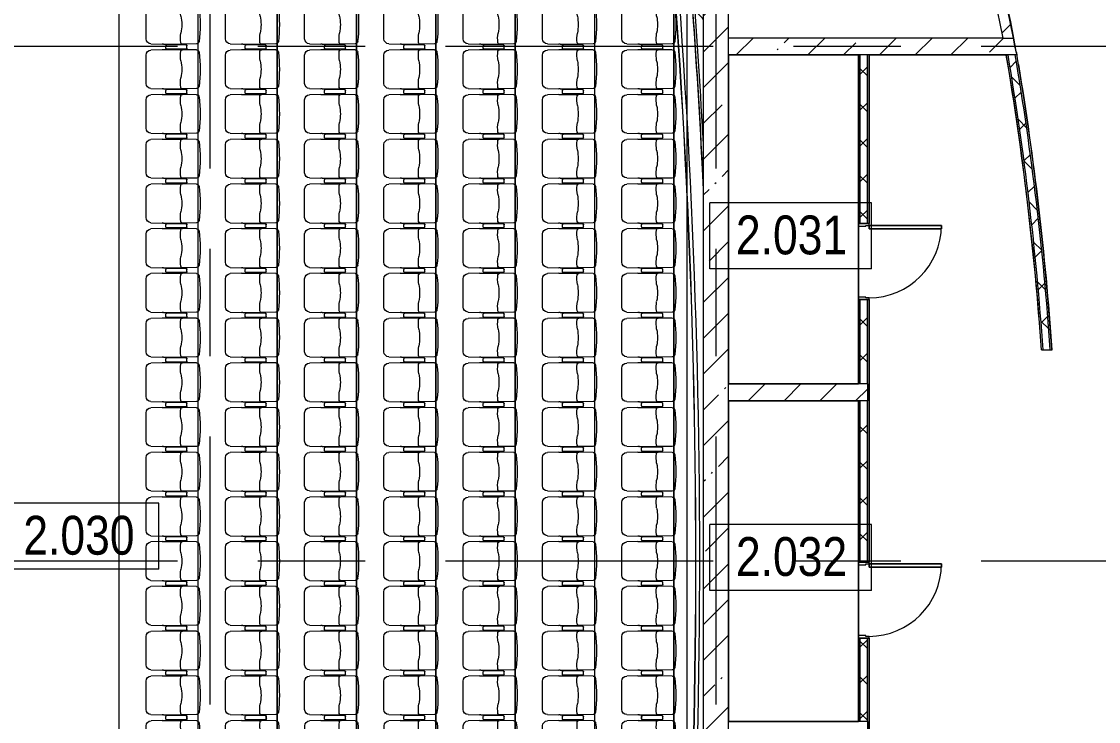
# Model space of a CAD drawing. Header units: millimetres. Extents: x 48966 to 155647, y -43515 to 30475.
# Drawn here: x 120699 to 133466, y -5583 to 2713 of the extents above; entities that cross this region are included whole.
import ezdxf

# ---------------------------------------------------------------- set-up
doc = ezdxf.new("R2010")
doc.units = ezdxf.units.MM
doc.linetypes.add('Осевые', pattern=[6350, 1270, -952.5, 3175, -952.5])
for name, color, linetype, lineweight in [('Двери', 7, 'Continuous', 9), ('Каркас_Импост', 7, 'Continuous', 9), ('Марки помещений', 7, 'Continuous', 9), ('Общие ребра', 7, 'Continuous', 9), ('Оси-2', 7, 'Осевые', 9), ('Панель', 7, 'Continuous', 9), ('Перекрытия', 7, 'Continuous', 9), ('Стены-1', 7, 'Continuous', 18), ('Черная _2 сплошная', 7, 'Continuous', 9), ('Штриховка разреза-2', 7, 'Continuous', 9), ('Элементы узлов', 7, 'Continuous', 9)]:
    doc.layers.add(name, color=color, linetype=linetype, lineweight=lineweight)
doc.layers.add('Ломаная-1', color=7, linetype='Continuous', lineweight=9, true_color=0x656565)
doc.layers.add('Рассадка_партер_ТХ_К_dwg-1', color=7, linetype='Continuous', lineweight=9, true_color=0x656565)
doc.styles.add('Arial Narrow_1', font='Arial Narrow.ttf', dxfattribs={"height": 460})
pattern_1 = [(45, (0, 0), (-424.264, 424.264), [600, -100, 20, -100]), (45, (0, 424), (-424.264, 424.264), [])]
pattern_2 = [(45, (0, 0), (-212.13203, 212.13203), []), (135, (0, 0), (-212.13203, -212.13203), [])]
pattern_3 = [(45, (0, 0), (-707.107, 707.107), []), (135, (0, 0), (-707.107, -707.107), [])]

# ---------------------------------------------------------------- blocks, each defined once
blk = doc.blocks.new('Дверь - Однопольная - ДВ11_21х9-6240646-План 2-го этажа на отм_ 0_000')
at = {"layer": 'Двери'}
for p, q in [((-389, 921), (-429, 921)), ((-429, 921), (-429, 62)), ((-389, 62), (-389, 921)), ((-429, 62), (-389, 62))]:
    blk.add_line(p, q, dxfattribs=at)
blk.add_arc((-429, 62), 858, 360, 90, dxfattribs=at)
at = {"layer": 'Каркас_Импост'}
for p, q in [((-430, 62), (-450, 62)), ((-450, 62), (-450, -62)), ((-430, 23), (-430, 62)), ((-420, 23), (-430, 23)), ((-420, -62), (-420, 23)), ((430, 23), (420, 23)), ((420, 23), (420, -62)), ((450, 62), (430, 62)), ((430, 62), (430, 23)), ((450, -62), (450, 62)), ((-450, -62), (-420, -62)), ((420, -62), (450, -62))]:
    blk.add_line(p, q, dxfattribs=at)
at = {"layer": 'Панель'}
for p, q in [((-429, 921), (-389, 921)), ((-429, 62), (-429, 921)), ((-389, 921), (-389, 62)), ((-389, 62), (-429, 62))]:
    blk.add_line(p, q, dxfattribs=at)
blk = doc.blocks.new('Рассадка_партер_ТХ_К_dwg_A$C344E6C13-8379876-План 2-го этажа на отм_ 0_000')
at = {"layer": 'Ломаная-1'}
for p, q in [((41, 514), (209, 517)), ((155, 537), (155, 563)), ((167, 575), (393, 575)), ((167, 525), (393, 525)), ((432, 518), (230, 518)), ((405, 537), (405, 563)), ((448, 517), (582, 513)), ((640, 117), (640, 453)), ((41, 56), (209, 53)), ((155, 7), (155, 33)), ((167, 45), (393, 45)), ((432, 53), (230, 53)), ((405, 7), (405, 33)), ((582, 57), (448, 53)), ((167, -5), (393, -5))]:
    blk.add_line(p, q, dxfattribs=at)
for centre, radius, start, end in [((41, 484), 30, 91.2274, 172.9444), ((167, 563), 12, 90, 180), ((167, 537), 12, 180, 270), ((210, 497), 20, 6.4031, 91.2274), ((230, 478), 40, 90, 108.05), ((393, 563), 12, 0, 90), ((393, 537), 12, 270, 360), ((432, -32), 550, 88.2816, 90), ((580, 453), 60, 360, 88.2816), ((1777, 285), 1777, 173.4667, 186.5333), ((722, 285), 505, 168.5788, 191.4212), ((-215, 452), 447, 351.4218, 6.1242), ((-215, 118), 447, 353.8758, 8.5782), ((41, 86), 30, 187.0556, 268.7726), ((167, 33), 12, 90, 180), ((167, 7), 12, 180, 270), ((210, 73), 20, 268.7726, 353.5969), ((230, 93), 40, 251.95, 270), ((393, 33), 12, 0, 90), ((393, 7), 12, 270, 0), ((432, 603), 550, 270, 271.7184), ((580, 117), 60, 271.7184, 0)]:
    blk.add_arc(centre, radius, start, end, dxfattribs=at)
blk = doc.blocks.new('Рассадка_партер_ТХ_К_dwg_Сидения_партер _по П__dwg-6688590-План 2-го этажа на отм_ 0_000-8379879-План 2-го этажа на отм_ 0_000')
at = {"layer": 'Ломаная-1', "flags": 128}
for points in [[(43064, 29509), (42774, 29509), (42774, 27799), (43064, 27799), (42774, 27799), (42774, 29509), (43064, 29509), (43064, 10669), (44004, 10669), (44004, 29509)], [(44004, 29509), (44944, 29509), (44944, 10669), (44004, 10669)], [(44944, 29509), (45884, 29509), (45884, 10669), (44944, 10669)], [(45884, 29509), (46824, 29509), (46824, 10669), (45884, 10669)], [(46824, 29509), (47764, 29509), (47764, 10669), (46824, 10669)], [(48704, 29509), (48704, 10669), (47764, 10669), (47764, 29509), (48704, 29509), (48704, 10669), (49644, 10669), (49804, 10669), (49804, 29509), (49644, 29509), (49644, 10669), (49644, 29509)]]:
    blk.add_lwpolyline(points, close=True, dxfattribs=at)
at = {"extrusion": (0, 0, -1), "zscale": -0.9999999999999997, "rotation": 359.9982151294759}
for p in [(-44028, 26164), (-44968, 26164), (-45908, 26164), (-46848, 26164), (-47788, 26164), (-48728, 26164), (-49668, 26164), (-44028, 25634), (-44968, 25634), (-45908, 25634), (-46848, 25634), (-47788, 25634), (-48728, 25634), (-49668, 25634), (-44028, 25104), (-44968, 25104), (-45908, 25104), (-46848, 25104), (-47788, 25104), (-48728, 25104), (-49668, 25104), (-44028, 24574), (-44968, 24574), (-45908, 24574), (-46848, 24574), (-47788, 24574), (-48728, 24574), (-49668, 24574), (-44028, 24044), (-44968, 24044), (-45908, 24044), (-46848, 24044), (-47788, 24044), (-48728, 24044), (-49668, 24044), (-44028, 23514), (-44968, 23514), (-45908, 23514), (-46848, 23514), (-47788, 23514), (-48728, 23514), (-49668, 23514), (-44028, 22984), (-44968, 22984), (-45908, 22984), (-46848, 22984), (-47788, 22984), (-48728, 22984), (-49668, 22984), (-44028, 22454), (-44968, 22454), (-45908, 22454), (-46848, 22454), (-47788, 22454), (-48728, 22454), (-49668, 22454), (-44028, 21924), (-44968, 21924), (-45908, 21924), (-46848, 21924), (-47788, 21924), (-48728, 21924), (-49668, 21924), (-44028, 21394), (-44968, 21394), (-45908, 21394), (-46848, 21394), (-47788, 21394), (-48728, 21394), (-49668, 21394), (-44028, 20864), (-44968, 20864), (-45908, 20864), (-46848, 20864), (-47788, 20864), (-48728, 20864), (-49668, 20864), (-44028, 20334), (-44968, 20334), (-45908, 20334), (-46848, 20334), (-47788, 20334), (-48728, 20334), (-49668, 20334), (-44028, 19804), (-44968, 19804), (-45908, 19804), (-46848, 19804), (-47788, 19804), (-48728, 19804), (-49668, 19804), (-44028, 19274), (-44968, 19274), (-45908, 19274), (-46848, 19274), (-47788, 19274), (-48728, 19274), (-49668, 19274), (-44028, 18744), (-44968, 18744), (-45908, 18744), (-46848, 18744), (-47788, 18744), (-48728, 18744), (-49668, 18744), (-44028, 18214), (-44968, 18214), (-45908, 18214), (-46848, 18214), (-47788, 18214), (-48728, 18214), (-49668, 18214), (-44029, 17684), (-44969, 17684), (-45909, 17684), (-46849, 17684), (-47789, 17684), (-48729, 17684), (-49669, 17684)]:
    blk.add_blockref('Рассадка_партер_ТХ_К_dwg_A$C344E6C13-8379876-План 2-го этажа на отм_ 0_000', p, dxfattribs=at)
blk = doc.blocks.new('Рассадка_партер_ТХ_К_dwg-8379875-План 2-го этажа на отм_ 0_000')
blk.add_blockref('Рассадка_партер_ТХ_К_dwg_Сидения_партер _по П__dwg-6688590-План 2-го этажа на отм_ 0_000-8379879-План 2-го этажа на отм_ 0_000', (-26491, -9322))
blk = doc.blocks.new('Марка помещения_Р - Марка помещения-4575829-План 2-го этажа на отм_ 0_000')
at = {"layer": 'Марки помещений'}
for p, q in [((-4.79375, -1.95625), (-4.79375, 1.95625)), ((4.79375, 1.95625), (-4.79375, 1.95625)), ((4.79375, -1.95625), (4.79375, 1.95625)), ((4.79375, -1.95625), (-4.79375, -1.95625))]:
    blk.add_line(p, q, dxfattribs=at)

msp = doc.modelspace()

# ---------------------------------------------------------------- hatches: boundary and pattern name
at = {"layer": 'Штриховка разреза-2'}
h = msp.add_hatch(dxfattribs=at)
h.set_pattern_fill('FP_2', color=256, style=0, pattern_type=2)
h.set_pattern_definition([(45, (0, 0), (-502.8943, 502.8943), []), (45, (0, 762), (-502.8943, 502.8943), [])])
h.paths.add_polyline_path([(132459, 2517.1), (132331.6, 3129.7), (132187.5, 3758.1), (132034.2, 4370.8), (131877.5, 4950.7), (131702.5, 5551.4), (131515.7, 6148.5), (131317.3, 6741.9), (131107.3, 7331.3), (130885.8, 7916.4), (130644.6, 8517.1), (130514.7, 8517.1), (130564.6, 8393.9), (130756.9, 7916.6), (131013.9, 7235), (131190.2, 6742.2), (131412.4, 6076), (131577, 5551.7), (131752.8, 4951), (131916.7, 4347), (132068.7, 3739.8), (132208.7, 3129.8), (132336.7, 2517.1)], flags=0)
h = msp.add_hatch(dxfattribs=at)
h.set_pattern_fill('FP_33', color=256, style=0, pattern_type=2)
h.set_pattern_definition(pattern_3)
h.paths.add_polyline_path([(128591, -12520.8), (128687.6, -11455.2), (128771.9, -10388.5), (128771.9, -8838.5), (128715.6, -9756.8), (128650.2, -10674.6), (128575.6, -11591.6), (128491.8, -12507.8)], flags=0)
h.paths.add_polyline_path([(128771.9, 1472.7), (128771.9, 3022.7), (128714.2, 3769.6), (128650.5, 4515.9), (128580.7, 5261.7), (128480.8, 5255.4), (128568.2, 4310.9), (128645.9, 3365.6), (128713.7, 2419.5), (128738.8, 2012)], flags=0)
h = msp.add_hatch(dxfattribs=at)
h.set_pattern_fill('FP_33', color=256, style=0, pattern_type=2)
h.set_pattern_definition(pattern_3)
h.paths.add_polyline_path([(128771.9, -10388.5), (128781.6, -10243.7), (128781.6, -8645.3), (128771.9, -8838.5), (128771.9, -10149.1)], flags=0)
h.paths.add_polyline_path([(128781.6, 1279.6), (128781.6, 2877.9), (128771.9, 3022.7), (128773.5, 1440.3)], flags=0)
h = msp.add_hatch(dxfattribs=at)
h.set_pattern_fill('FP_1', color=256, style=0, pattern_type=2)
h.set_pattern_definition(pattern_1)
h.paths.add_polyline_path([(132382.9, 2317.1), (132498, 2317.1), (132459, 2517.1), (129081.6, 2517.1), (129081.6, 2317.1), (132034.2, 2317.1)], flags=0)
h = msp.add_hatch(dxfattribs=at)
h.set_pattern_fill('FP_3', color=256, style=0, pattern_type=2)
h.set_pattern_definition(pattern_2)
h.paths.add_polyline_path([(130641.6, -9682.9), (130726.6, -9682.9), (130726.6, -8195.1), (130641.6, -8195.1)], flags=0)
h.paths.add_polyline_path([(130726.6, -7295.1), (130726.6, -5782.9), (130641.6, -5782.9), (130641.6, -7295.1)], flags=0)
h.paths.add_polyline_path([(130726.6, -5582.9), (130726.6, -4595.1), (130641.6, -4595.1), (130641.6, -5582.9)], flags=0)
h.paths.add_polyline_path([(130641.6, -3695.1), (130726.6, -3695.1), (130726.6, -1782.9), (130641.6, -1782.9), (130641.6, -3195.5)], flags=0)
h.paths.add_polyline_path([(130726.6, -1582.9), (130726.6, -582.9), (130641.6, -582.9), (130641.6, -1582.9)], flags=0)
h.paths.add_polyline_path([(130726.6, 317.1), (130726.6, 2317.1), (130641.6, 2317.1), (130641.6, 317.1)], flags=0)
h = msp.add_hatch(dxfattribs=at)
h.set_pattern_fill('FP_3', color=256, style=0, pattern_type=2)
h.set_pattern_definition(pattern_2)
h.paths.add_polyline_path([(132895.6, -1178.5), (132850.1, -593.4), (132795.1, -9), (132730.5, 574.4), (132656.6, 1156.6), (132573.1, 1737.6), (132480.2, 2317.1), (132394, 2317.1), (132487.1, 1737.6), (132570.8, 1156.6), (132644.9, 574.4), (132709.6, -9), (132764.8, -593.4), (132810.4, -1178.5)], flags=0)
h = msp.add_hatch(dxfattribs=at)
h.set_pattern_fill('FP_1', color=256, style=0, pattern_type=2)
h.set_pattern_definition(pattern_1)
h.paths.add_polyline_path([(129081.6, -1782.9), (130726.6, -1782.9), (130726.6, -1582.9), (129081.6, -1582.9)], flags=0)
at = {"layer": 'Элементы узлов'}
h = msp.add_hatch(dxfattribs=at)
h.set_pattern_fill('FP_1', color=256, style=0, pattern_type=2)
h.set_pattern_definition(pattern_1)
h.paths.add_polyline_path([(128781.6, -11021.3), (129081.6, -11021.3), (129081.6, 3486.2), (128781.6, 3486.2), (128781.6, -10149.1)], flags=0)

# ---------------------------------------------------------------- linework, layer by layer
at = {"layer": 'Общие ребра'}
for p, q in [((132336.7, 2517.1), (132459, 2517.1)), ((130641.6, 2317.1), (130621.6, 2317.1)), ((130621.6, 2315.1), (130621.6, 317.1)), ((130641.6, 317.1), (130641.6, 2317.1)), ((130726.6, 2317.1), (130641.6, 2317.1)), ((130746.6, 2317.1), (130726.6, 2317.1)), ((130726.6, 317.1), (130726.6, 2317.1)), ((130746.6, 317.1), (130746.6, 2315.1)), ((132394, 2317.1), (132382.9, 2317.1)), ((132480.2, 2317.1), (132394, 2317.1)), ((132498, 2317.1), (132480.2, 2317.1)), ((132494.3, 2336), (132498, 2317.1)), ((130621.6, -582.9), (130621.6, -1580.9)), ((130641.6, -1582.9), (130641.6, -582.9)), ((130726.6, -1582.9), (130726.6, -582.9)), ((130746.6, -3695.1), (130746.6, -582.9)), ((132790.3, -1178.5), (132810.4, -1178.5)), ((132810.4, -1178.5), (132895.6, -1178.5)), ((132895.6, -1178.5), (132915.6, -1178.5)), ((130641.6, -1582.9), (130621.6, -1582.9)), ((130726.6, -1582.9), (130641.6, -1582.9)), ((130726.6, -1582.9), (130726.6, -1782.9)), ((130726.6, -1582.9), (130726.6, -1782.9)), ((130641.6, -1782.9), (130621.6, -1782.9)), ((130621.6, -1782.9), (130621.6, -3695.1)), ((130726.6, -1782.9), (130641.6, -1782.9)), ((130641.6, -3695.1), (130641.6, -1782.9)), ((130726.6, -3695.1), (130726.6, -1782.9)), ((130621.6, -4595.1), (130621.6, -5582.9)), ((130641.6, -5582.9), (130641.6, -4595.1)), ((130726.6, -5582.9), (130726.6, -4595.1)), ((130746.6, -7295.1), (130746.6, -4595.1)), ((130641.6, -5582.9), (130621.6, -5582.9)), ((130726.6, -5582.9), (130641.6, -5582.9)), ((130726.6, -5582.9), (130726.6, -5782.9)), ((130726.6, -5582.9), (130726.6, -5782.9))]:
    msp.add_line(p, q, dxfattribs=at)
at = {"layer": 'Общие ребра', "flags": 128}
for points in [[(130652.9, 8497.1), (130885.8, 7916.4), (131107.3, 7331.3), (131317.3, 6741.9), (131515.7, 6148.5), (131702.5, 5551.4), (131877.5, 4950.7), (132040.8, 4346.7), (132192.1, 3739.6), (132331.6, 3129.7), (132459, 2517.1)], [(132915.6, -1178.5), (132871.8, -612.4), (132819, -47), (132757.4, 517.5), (132686.9, 1080.9), (132607.5, 1643.2), (132519.4, 2204.1)]]:
    msp.add_lwpolyline(points, dxfattribs=at)
at = {"layer": 'Общие ребра'}
for centre, radius, start, end in [((101124.8, -3684.1), 31942, 11.19455, 22.41767), ((37041.6, -3682.9), 91653, 354.49275, 5.587836), ((37041.6, -3682.9), 91698, 354.491788, 5.586856), ((37041.6, -3682.9), 91848, 2.901762, 5.583597), ((37041.6, -3682.9), 91850, 2.926271, 5.583553), ((37041.6, -3682.9), 91875, 3.216854, 5.583011), ((96890.3, -3684.1), 35987.4, 3.9924, 9.59707), ((96890.3, -3684.1), 35987.4, 3.9924, 9.59707), ((96890.3, -3684.1), 36007.4, 3.99017, 9.59411), ((96890.3, -3684.1), 36092.4, 3.98076, 9.5713), ((96890.3, -3684.1), 36112.4, 3.97855, 9.38419), ((37041.6, -3682.9), 91875, 3.096256, 3.216854), ((37041.6, -3682.9), 91850, 2.792015, 2.926271), ((37041.6, -3682.9), 91848, 2.766369, 2.901762)]:
    msp.add_arc(centre, radius, start, end, dxfattribs=at)
at = {"layer": 'Оси-2'}
for p, q in [((122931.6, 25417.1), (122931.6, -41737.8)), ((128931.6, 25417.1), (128931.6, -41737.8)), ((150171.6, 2417.1), (50565.6, 2417.1)), ((150171.6, -3682.9), (50565.6, -3682.9))]:
    msp.add_line(p, q, dxfattribs=at)
at = {"layer": 'Перекрытия'}
for p, q in [((130621.6, 2317.1), (129081.6, 2317.1)), ((129081.6, 2317.1), (129081.6, -1582.9)), ((130621.6, -1582.9), (130621.6, 2317.1)), ((132498, 2317.1), (130746.6, 2317.1)), ((130746.6, 2317.1), (130746.6, 317.1)), ((130746.6, 317.1), (130621.6, 317.1)), ((130621.6, 317.1), (130621.6, -582.9)), ((130621.6, -582.9), (130746.6, -582.9)), ((130746.6, -582.9), (130746.6, -3695.1)), ((129081.6, -1582.9), (130621.6, -1582.9)), ((130621.6, -1782.9), (129081.6, -1782.9)), ((129081.6, -1782.9), (129081.6, -5582.9)), ((130621.6, -5582.9), (130621.6, -1782.9)), ((130746.6, -3695.1), (130621.6, -3695.1)), ((130621.6, -3695.1), (130621.6, -4595.1)), ((130621.6, -4595.1), (130746.6, -4595.1)), ((130746.6, -4595.1), (130746.6, -7295.1)), ((129081.6, -5582.9), (130621.6, -5582.9))]:
    msp.add_line(p, q, dxfattribs=at)
msp.add_arc((101246.3, -3660.2), 31820.6, 10.86235, 11.1943, dxfattribs=at)
at = {"layer": 'Стены-1'}
for p, q in [((129081.6, 2517.1), (129081.6, 8497.1)), ((128781.6, 5967.1), (128781.6, -13332.9)), ((132336.7, 2517.1), (129081.6, 2517.1)), ((132461.2, 2516.5), (132464.2, 2517)), ((129081.6, -1582.9), (129081.6, 2317.1)), ((129081.6, 2317.1), (130621.6, 2317.1)), ((130621.6, 2317.1), (130621.6, 2315.1)), ((130746.6, 2317.1), (132382.9, 2317.1)), ((130746.6, 2315.1), (130746.6, 2317.1)), ((132373.7, 2317.1), (132371.7, 2317.1)), ((132382.9, 2317.1), (132374, 2315.6)), ((132497.2, 2336.5), (132494.3, 2336)), ((130621.6, 317.1), (130746.6, 317.1)), ((130746.6, -582.9), (130621.6, -582.9)), ((132915.8, -1180.5), (132917.8, -1180.5)), ((130621.6, -1582.9), (129081.6, -1582.9)), ((130619.6, -1580.9), (129083.6, -1580.9)), ((129083.6, -1582.9), (130621.6, -1582.9)), ((130621.6, -1580.9), (130621.6, -1582.9)), ((130621.6, -1582.9), (130621.6, -1580.9)), ((129081.6, -5582.9), (129081.6, -1782.9)), ((129081.6, -1782.9), (130621.6, -1782.9)), ((130621.6, -3695.1), (130746.6, -3695.1)), ((130746.6, -4595.1), (130621.6, -4595.1)), ((130621.6, -5582.9), (129081.6, -5582.9))]:
    msp.add_line(p, q, dxfattribs=at)
at = {"layer": 'Стены-1', "flags": 128}
for points in [[(132494.3, 2336), (132476.8, 2426.6), (132459, 2517.1)], [(132459, 2517.1), (132459.1, 2516.6), (132459.3, 2516.1)], [(132372, 2315.1), (132465.1, 1735.9), (132548.8, 1155.3), (132622.9, 573.4), (132687.6, -9.7), (132742.7, -593.7), (132788.3, -1178.5)], [(132374, 2315.6), (132373.9, 2316.4), (132373.7, 2317.1)], [(132519.4, 2204.1), (132508.4, 2270.3), (132497.2, 2336.5)]]:
    msp.add_lwpolyline(points, dxfattribs=at)
at = {"layer": 'Стены-1'}
for centre, radius, start, end in [((101124.8, -3684.1), 31822, 11.23731, 22.50683), ((101124.8, -3684.1), 31947, 11.19262, 22.41767), ((37041.6, -3682.9), 91651, 354.492793, 5.58788), ((96890.3, -3684.1), 36114.4, 3.97515, 9.38422)]:
    msp.add_arc(centre, radius, start, end, dxfattribs=at)
at = {"layer": 'Черная _2 сплошная'}
for p, q in [((128781.6, 3486.2), (128781.6, -11021.3)), ((129081.6, -11021.3), (129081.6, 3486.2))]:
    msp.add_line(p, q, dxfattribs=at)

# ---------------------------------------------------------------- block references
at = {"layer": 'Двери', "rotation": 269.9999999999999}
for p in [(130684.1, -132.9), (130684.1, -4145.1)]:
    msp.add_blockref('Дверь - Однопольная - ДВ11_21х9-6240646-План 2-го этажа на отм_ 0_000', p, dxfattribs=at)
at = {"layer": 'Марки помещений', "xscale": 199.9999999999999, "yscale": 199.9999999999999, "zscale": 199.9999999999999}
for p in [(129816.4, 171.7), (121367.9, -3387.7), (129816.4, -3640)]:
    msp.add_blockref('Марка помещения_Р - Марка помещения-4575829-План 2-го этажа на отм_ 0_000', p, dxfattribs=at)
at = {"layer": 'Рассадка_партер_ТХ_К_dwg-1'}
msp.add_blockref('Рассадка_партер_ТХ_К_dwg-8379875-План 2-го этажа на отм_ 0_000', (105278.4, -14450.2), dxfattribs=at)

# ---------------------------------------------------------------- texts
at = {"layer": 'Марки помещений', "char_height": 460, "width": 1587.341, "attachment_point": 1, "style": 'Arial Narrow_1'}
for s, insert in [('2.031', (129168.5, 413.6)), ('2.030', (120720, -3145.9)), ('2.032', (129168.5, -3398.2))]:
    msp.add_mtext(s, dxfattribs=dict(at, insert=insert))

doc.saveas('drawing.dxf')
